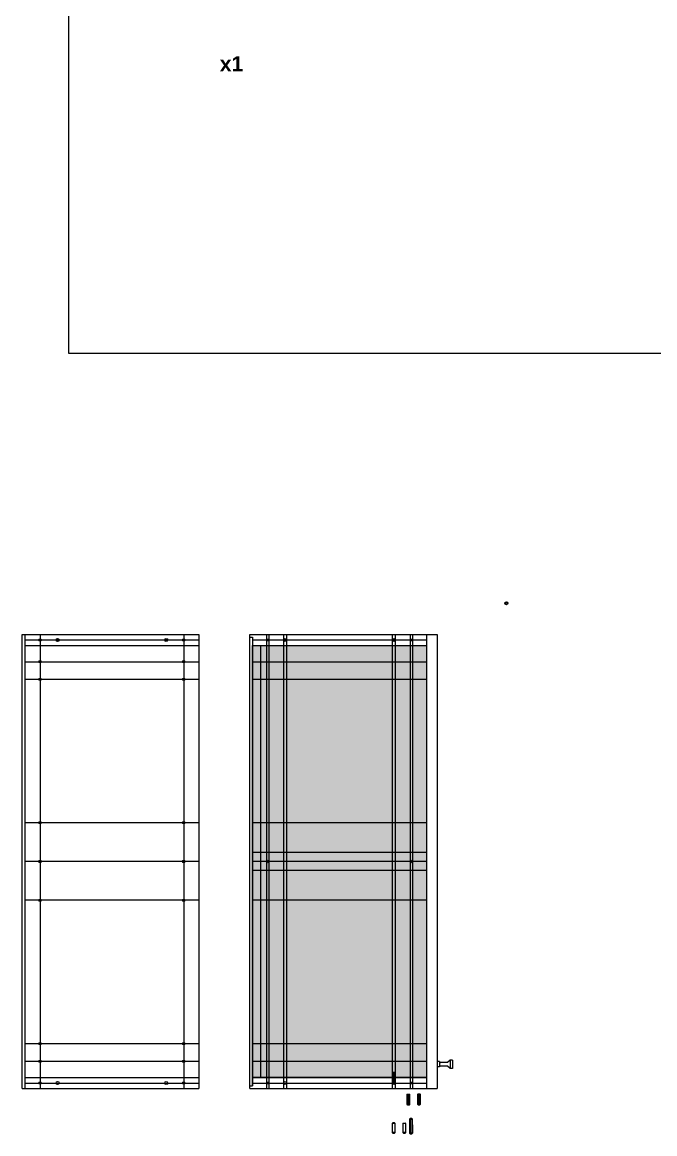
# Model space of a CAD drawing. Header units: centimetres. Extents: x -2268 to 4168, y -1681 to 1458.
# Drawn here: x -506.3 to -401.7, y 145.8 to 329.5 of the extents above; entities that cross this region are included whole.
import ezdxf

# ---------------------------------------------------------------- set-up
doc = ezdxf.new("R2010")
doc.units = ezdxf.units.CM
for name, color, linetype, lineweight in [('0_Num_Penna__7', 7, 'Continuous', 18), ('A-FURN_Num_Penna__252_Num_Penna__252_Num_Penna__3_Num_Penna__252_Num_Penna__252_Num_Penna__252_Num_Penna__252_Num_Penna__252_Num_Penna__252_Num_Penna__252_Num_Penna__252_Num_Penna__252_Num_Penna__252_Num_Penna__252_Num_Penna__2', 2, 'Continuous', 18), ('A-FURN_Num_Penna__252_Num_Penna__252_Num_Penna__3_Num_Penna__252_Num_Penna__252_Num_Penna__252_Num_Penna__252_Num_Penna__252_Num_Penna__252_Num_Penna__252_Num_Penna__252_Num_Penna__252_Num_Penna__252_Num_Penna__252_Num_Penna__23', 23, 'Continuous', 18), ('A-FURN_Num_Penna__252_Num_Penna__252_Num_Penna__3_Num_Penna__252_Num_Penna__252_Num_Penna__252_Num_Penna__252_Num_Penna__252_Num_Penna__252_Num_Penna__252_Num_Penna__252_Num_Penna__252_Num_Penna__252_Num_Penna__252_Num_Penna__3', 3, 'Continuous', 18), ('A-FURN_Num_Penna__252_Num_Penna__252_Num_Penna__3_Num_Penna__252_Num_Penna__252_Num_Penna__252_Num_Penna__252_Num_Penna__252_Num_Penna__252_Num_Penna__252_Num_Penna__252_Num_Penna__252_Num_Penna__252_Num_Penna__252_Num_Penna__5', 5, 'Continuous', 18), ('A-FURN_Num_Penna__252_Num_Penna__252_Num_Penna__3_Num_Penna__252_Num_Penna__252_Num_Penna__252_Num_Penna__252_Num_Penna__252_Num_Penna__252_Num_Penna__252_Num_Penna__252_Num_Penna__252_Num_Penna__3_Num_Penna__3_Num_Penna__3', 3, 'Continuous', 18), ('A-SECT-PATT_Num_Penna__6_Num_Penna__6_Num_Penna__6_Num_Penna__6_Num_Penna__6_Num_Penna__6_Num_Penna__6_Num_Penna__6_Num_Penna__6_Num_Penna__6_Num_Penna__6_Num_Penna__3_Num_Penna__3_Num_Penna__3', 3, 'Continuous', 18), ('A-SECT-PATT_Num_Penna__6_Num_Penna__6_Num_Penna__6_Num_Penna__6_Num_Penna__6_Num_Penna__6_Num_Penna__6_Num_Penna__6_Num_Penna__6_Num_Penna__6_Num_Penna__6_Num_Penna__6_Num_Penna__6_Num_Penna__6', 6, 'Continuous', 18), ('A-SECT-PATT_Num_Penna__6_Num_Penna__6_Num_Penna__6_Num_Penna__6_Num_Penna__6_Num_Penna__6_Num_Penna__6_Num_Penna__6_Num_Penna__6_Num_Penna__6_Num_Penna__6_Num_Penna__6_Num_Penna__6_Num_Penna__9', 9, 'Continuous', 18), ('filatura_Num_Penna__8', 8, 'Continuous', 18), ('PDF16_Geometry_Num_Penna__5_Num_Penna__5_Num_Penna__5_Num_Penna__5_Num_Penna__5_Num_Penna__5_Num_Penna__5_Num_Penna__5_Num_Penna__5_Num_Penna__5_Num_Penna__5_Num_Penna__5_Num_Penna__5_Num_Penna__5', 5, 'Continuous', 18), ('PDF16_Geometry_Num_Penna__6_Num_Penna__6_Num_Penna__6_Num_Penna__3_Num_Penna__3_Num_Penna__3_Num_Penna__3_Num_Penna__3_Num_Penna__9_Num_Penna__9_Num_Penna__9_Num_Penna__9_Num_Penna__9_Num_Penna__9', 9, 'Continuous', 18), ('PDF16_Geometry_Num_Penna__6_Num_Penna__6_Num_Penna__6_Num_Penna__6_Num_Penna__6_Num_Penna__6_Num_Penna__6_Num_Penna__6_Num_Penna__6_Num_Penna__6_Num_Penna__6_Num_Penna__6_Num_Penna__6_Num_Penna__6', 6, 'Continuous', 18), ('PDF22_Geometry_Num_Penna__1_Num_Penna__255_Num_Penna__3_Num_Penna__3_Num_Penna__3', 3, 'Continuous', 18), ('PDF22_Geometry_Num_Penna__1_Num_Penna__255_Num_Penna__3_Num_Penna__3_Num_Penna__6', 6, 'Continuous', 18), ('PDF22_Geometry_Num_Penna__1_Num_Penna__255_Num_Penna__5_Num_Penna__5_Num_Penna__5', 5, 'Continuous', 18), ('PDF22_Geometry_Num_Penna__7_Num_Penna__7_Num_Penna__6_Num_Penna__6_Num_Penna__6', 6, 'Continuous', 18), ('PDF2_Geometry_Num_Penna__7_Num_Penna__7_Num_Penna__7_Num_Penna__7_Num_Penna__7_Num_Penna__7_Num_Penna__7_Num_Penna__7', 7, 'Continuous', 18), ('VITE_Num_Penna__7', 7, 'Continuous', 18)]:
    doc.layers.add(name, color=color, linetype=linetype, lineweight=lineweight)
doc.styles.add('GENERATED_STYLE_2', font='Arial Bold.ttf')

msp = doc.modelspace()

# ---------------------------------------------------------------- hatches: boundary and pattern name
at = {"layer": 'A-FURN_Num_Penna__252_Num_Penna__252_Num_Penna__3_Num_Penna__252_Num_Penna__252_Num_Penna__252_Num_Penna__252_Num_Penna__252_Num_Penna__252_Num_Penna__252_Num_Penna__252_Num_Penna__252_Num_Penna__252_Num_Penna__252_Num_Penna__23', "linetype": 'Continuous', "lineweight": 0, "true_color": 0xbdafac}
msp.add_hatch(color=253, dxfattribs=at).paths.add_polyline_path([(-468.246, 226.5183), (-439.496, 226.5183), (-439.496, 155.1183), (-468.246, 155.1183)])

# ---------------------------------------------------------------- linework, layer by layer
at = {"layer": '0_Num_Penna__7', "color": 7, "linetype": 'Continuous', "lineweight": 18}
for p, q in [((-445.146, 155.9183), (-445.046, 156.0183)), ((-445.146, 154.3183), (-445.046, 154.2183)), ((-445.046, 156.0183), (-444.746, 156.0183)), ((-444.646, 155.9183), (-444.746, 156.0183)), ((-444.646, 154.3183), (-444.746, 154.2183)), ((-445.046, 154.2183), (-444.746, 154.2183)), ((-442.7044, 152.2941), (-442.6044, 152.3941)), ((-442.7044, 150.6941), (-442.6044, 150.5941)), ((-442.6044, 152.3941), (-442.3044, 152.3941)), ((-442.6044, 150.5941), (-442.3044, 150.5941)), ((-442.2044, 152.2941), (-442.3044, 152.3941)), ((-442.2044, 150.6941), (-442.3044, 150.5941)), ((-443.3992, 147.5087), (-443.2992, 147.6087)), ((-443.2992, 147.6087), (-442.9992, 147.6087)), ((-442.8992, 147.5087), (-442.9992, 147.6087)), ((-442.2767, 148.2317), (-442.1767, 148.3317)), ((-442.2767, 148.2317), (-442.2767, 145.9317)), ((-441.8767, 148.3317), (-442.1767, 148.3317)), ((-441.8767, 148.3317), (-441.7767, 148.2317)), ((-441.7767, 147.3317), (-441.7767, 148.2317)), ((-441.7767, 147.3317), (-441.7767, 145.9317)), ((-443.3992, 146.0337), (-443.2992, 145.9337)), ((-443.2992, 145.9337), (-442.9992, 145.9337)), ((-442.8992, 146.0337), (-442.9992, 145.9337)), ((-442.2767, 145.9317), (-442.1767, 145.8317)), ((-442.1767, 146.0317), (-442.1767, 146.3317)), ((-442.1767, 145.8317), (-441.8767, 145.8317)), ((-441.7767, 145.9317), (-441.8767, 145.8317))]:
    msp.add_line(p, q, dxfattribs=at)
at = {"layer": 'A-FURN_Num_Penna__252_Num_Penna__252_Num_Penna__3_Num_Penna__252_Num_Penna__252_Num_Penna__252_Num_Penna__252_Num_Penna__252_Num_Penna__252_Num_Penna__252_Num_Penna__252_Num_Penna__252_Num_Penna__252_Num_Penna__252_Num_Penna__2', "color": 2, "linetype": 'Continuous', "lineweight": 18, "flags": 128}
msp.add_lwpolyline([(-468.246, 226.5183), (-439.496, 226.5183), (-439.496, 155.1183), (-468.246, 155.1183)], close=True, dxfattribs=at)
at = {"layer": 'A-FURN_Num_Penna__252_Num_Penna__252_Num_Penna__3_Num_Penna__252_Num_Penna__252_Num_Penna__252_Num_Penna__252_Num_Penna__252_Num_Penna__252_Num_Penna__252_Num_Penna__252_Num_Penna__252_Num_Penna__252_Num_Penna__252_Num_Penna__3', "color": 3, "linetype": 'Continuous', "lineweight": 18}
for p, q in [((-445.046, 154.2183), (-444.746, 154.2183)), ((-442.6044, 150.5941), (-442.3044, 150.5941))]:
    msp.add_line(p, q, dxfattribs=at)
at = {"layer": 'A-FURN_Num_Penna__252_Num_Penna__252_Num_Penna__3_Num_Penna__252_Num_Penna__252_Num_Penna__252_Num_Penna__252_Num_Penna__252_Num_Penna__252_Num_Penna__252_Num_Penna__252_Num_Penna__252_Num_Penna__252_Num_Penna__252_Num_Penna__5', "color": 5, "linetype": 'Continuous', "lineweight": 18}
for centre, radius in [((-426.2706, 233.4839), 0.25), ((-426.2706, 233.4839), 0.15), ((-500.4532, 227.4183), 0.25), ((-482.5032, 227.4183), 0.25), ((-462.846, 227.4183), 0.25), ((-444.896, 227.4183), 0.25), ((-500.4532, 154.2183), 0.25), ((-482.5032, 154.2183), 0.25), ((-462.846, 154.2183), 0.25), ((-444.896, 154.2183), 0.25)]:
    msp.add_circle(centre, radius, dxfattribs=at)
at = {"layer": 'A-FURN_Num_Penna__252_Num_Penna__252_Num_Penna__3_Num_Penna__252_Num_Penna__252_Num_Penna__252_Num_Penna__252_Num_Penna__252_Num_Penna__252_Num_Penna__252_Num_Penna__252_Num_Penna__252_Num_Penna__3_Num_Penna__3_Num_Penna__3', "color": 3, "linetype": 'Continuous', "lineweight": 18}
for p, q in [((-498.6033, 274.7208), (-498.6033, 619.9517)), ((-94.3024, 274.7208), (-498.6033, 274.7208))]:
    msp.add_line(p, q, dxfattribs=at)
at = {"layer": 'A-SECT-PATT_Num_Penna__6_Num_Penna__6_Num_Penna__6_Num_Penna__6_Num_Penna__6_Num_Penna__6_Num_Penna__6_Num_Penna__6_Num_Penna__6_Num_Penna__6_Num_Penna__6_Num_Penna__3_Num_Penna__3_Num_Penna__3', "color": 3, "linetype": 'Continuous', "lineweight": 18}
for p, q in [((-503.3532, 228.3183), (-503.3532, 153.3183)), ((-479.6032, 228.3183), (-479.6032, 153.3183)), ((-465.946, 228.3183), (-465.946, 153.3183)), ((-465.546, 228.3183), (-465.546, 153.3183)), ((-463.096, 228.3183), (-463.096, 153.3183)), ((-462.596, 228.3183), (-462.596, 153.3183)), ((-445.146, 228.3183), (-445.146, 153.3183)), ((-444.646, 228.3183), (-444.646, 153.3183)), ((-442.196, 228.3183), (-442.196, 153.3183)), ((-441.796, 228.3183), (-441.796, 153.3183))]:
    msp.add_line(p, q, dxfattribs=at)
at = {"layer": 'A-SECT-PATT_Num_Penna__6_Num_Penna__6_Num_Penna__6_Num_Penna__6_Num_Penna__6_Num_Penna__6_Num_Penna__6_Num_Penna__6_Num_Penna__6_Num_Penna__6_Num_Penna__6_Num_Penna__6_Num_Penna__6_Num_Penna__6', "color": 6, "linetype": 'Continuous', "lineweight": 18}
for p, q in [((-505.8532, 228.3183), (-505.8532, 153.3183)), ((-468.246, 227.8683), (-468.246, 153.7683))]:
    msp.add_line(p, q, dxfattribs=at)
at = {"layer": 'A-SECT-PATT_Num_Penna__6_Num_Penna__6_Num_Penna__6_Num_Penna__6_Num_Penna__6_Num_Penna__6_Num_Penna__6_Num_Penna__6_Num_Penna__6_Num_Penna__6_Num_Penna__6_Num_Penna__6_Num_Penna__6_Num_Penna__9', "color": 9, "linetype": 'Continuous', "lineweight": 18}
msp.add_line((-466.896, 226.5183), (-466.896, 155.1183), dxfattribs=at)
at = {"layer": 'filatura_Num_Penna__8', "color": 8, "linetype": 'Continuous', "lineweight": 18}
for p, q in [((-442.2767, 148.2317), (-441.7767, 148.2317)), ((-442.1767, 148.3317), (-442.1767, 145.8317)), ((-441.8767, 148.3317), (-441.8767, 145.8317)), ((-441.7767, 145.9317), (-442.2767, 145.9317))]:
    msp.add_line(p, q, dxfattribs=at)
at = {"layer": 'PDF16_Geometry_Num_Penna__5_Num_Penna__5_Num_Penna__5_Num_Penna__5_Num_Penna__5_Num_Penna__5_Num_Penna__5_Num_Penna__5_Num_Penna__5_Num_Penna__5_Num_Penna__5_Num_Penna__5_Num_Penna__5_Num_Penna__5', "color": 5, "linetype": 'Continuous', "lineweight": 18}
for p, q in [((-435.5871, 158.0183), (-436.0231, 157.6176)), ((-435.196, 158.0183), (-435.5871, 158.0183)), ((-435.5871, 158.0183), (-435.5871, 156.6183)), ((-435.196, 158.0183), (-435.196, 156.6183)), ((-437.3305, 157.7661), (-437.696, 157.7661)), ((-437.696, 157.7661), (-437.696, 156.8705)), ((-437.3305, 156.8705), (-437.696, 156.8705)), ((-437.3305, 157.7661), (-437.3305, 156.8705)), ((-436.0231, 157.6176), (-437.1821, 157.6176)), ((-436.0231, 157.0189), (-437.1821, 157.0189)), ((-435.5871, 156.6183), (-436.0231, 157.0189)), ((-435.196, 156.6183), (-435.5871, 156.6183))]:
    msp.add_line(p, q, dxfattribs=at)
for centre, start, end in [((-437.1821, 157.7661), 180, 270), ((-437.1821, 156.8705), 90, 180)]:
    msp.add_arc(centre, 0.1485, start, end, dxfattribs=at)
at = {"layer": 'PDF16_Geometry_Num_Penna__6_Num_Penna__6_Num_Penna__6_Num_Penna__3_Num_Penna__3_Num_Penna__3_Num_Penna__3_Num_Penna__3_Num_Penna__9_Num_Penna__9_Num_Penna__9_Num_Penna__9_Num_Penna__9_Num_Penna__9', "color": 9, "linetype": 'Continuous', "lineweight": 18}
for p, q in [((-505.8532, 227.4183), (-477.1032, 227.4183)), ((-505.8532, 226.5183), (-477.1032, 226.5183)), ((-468.246, 227.4183), (-439.496, 227.4183)), ((-505.8532, 223.8183), (-477.1032, 223.8183)), ((-468.246, 223.8183), (-439.496, 223.8183)), ((-505.8532, 220.9183), (-477.1032, 220.9183)), ((-468.246, 220.9183), (-439.496, 220.9183)), ((-505.8532, 160.7183), (-477.1032, 160.7183)), ((-468.246, 160.7183), (-439.496, 160.7183)), ((-505.8532, 157.8183), (-477.1032, 157.8183)), ((-468.246, 157.8183), (-439.496, 157.8183)), ((-505.8532, 155.1183), (-477.1032, 155.1183)), ((-505.8532, 154.2183), (-477.1032, 154.2183)), ((-468.246, 154.2183), (-439.496, 154.2183))]:
    msp.add_line(p, q, dxfattribs=at)
at = {"layer": 'PDF16_Geometry_Num_Penna__6_Num_Penna__6_Num_Penna__6_Num_Penna__6_Num_Penna__6_Num_Penna__6_Num_Penna__6_Num_Penna__6_Num_Penna__6_Num_Penna__6_Num_Penna__6_Num_Penna__6_Num_Penna__6_Num_Penna__6', "color": 6, "linetype": 'Continuous', "lineweight": 18}
for p, q in [((-506.3032, 153.3183), (-506.3032, 228.3183)), ((-506.3032, 228.3183), (-477.1032, 228.3183)), ((-477.1032, 228.3183), (-477.1032, 153.3183)), ((-468.696, 153.7683), (-468.696, 228.3183)), ((-468.696, 228.3183), (-437.696, 228.3183)), ((-468.696, 227.8683), (-468.696, 228.3183)), ((-468.696, 227.8683), (-468.246, 227.8683)), ((-439.496, 228.3183), (-439.496, 153.3183)), ((-437.696, 228.3183), (-437.696, 153.3183)), ((-468.246, 226.5183), (-439.496, 226.5183)), ((-468.246, 155.1183), (-439.496, 155.1183)), ((-468.246, 153.7683), (-468.246, 155.1183)), ((-506.3032, 153.3183), (-477.1032, 153.3183)), ((-468.696, 153.3183), (-468.696, 153.7683)), ((-468.696, 153.7683), (-468.246, 153.7683)), ((-468.696, 153.3183), (-437.696, 153.3183))]:
    msp.add_line(p, q, dxfattribs=at)
at = {"layer": 'PDF22_Geometry_Num_Penna__1_Num_Penna__255_Num_Penna__3_Num_Penna__3_Num_Penna__3', "color": 3, "linetype": 'Continuous', "lineweight": 18}
for p, q in [((-477.1032, 197.2183), (-505.8532, 197.2183)), ((-439.496, 197.2183), (-468.246, 197.2183)), ((-477.1032, 190.8183), (-505.8532, 190.8183)), ((-439.496, 190.8183), (-468.246, 190.8183)), ((-477.1032, 184.4183), (-505.8532, 184.4183)), ((-439.496, 184.4183), (-468.246, 184.4183))]:
    msp.add_line(p, q, dxfattribs=at)
at = {"layer": 'PDF22_Geometry_Num_Penna__1_Num_Penna__255_Num_Penna__3_Num_Penna__3_Num_Penna__6', "color": 6, "linetype": 'Continuous', "lineweight": 18}
for p, q in [((-439.496, 192.3183), (-468.246, 192.3183)), ((-439.496, 189.3183), (-468.246, 189.3183))]:
    msp.add_line(p, q, dxfattribs=at)
at = {"layer": 'PDF22_Geometry_Num_Penna__1_Num_Penna__255_Num_Penna__5_Num_Penna__5_Num_Penna__5', "color": 5, "linetype": 'Continuous', "lineweight": 18}
for centre in [(-503.3532, 227.4183), (-479.6032, 227.4183), (-465.746, 227.4183), (-441.996, 227.4183), (-503.3532, 223.8183), (-479.6032, 223.8183), (-503.3532, 220.9183), (-479.6032, 220.9183), (-503.3532, 197.2183), (-479.6032, 197.2183), (-503.3532, 190.8183), (-479.6032, 190.8183), (-465.746, 190.8183), (-441.996, 190.8183), (-503.3532, 184.4183), (-479.6032, 184.4183), (-503.3532, 160.7183), (-479.6032, 160.7183), (-503.3532, 157.8183), (-479.6032, 157.8183), (-503.3532, 154.2183), (-479.6032, 154.2183), (-465.746, 154.2183), (-441.996, 154.2183)]:
    msp.add_circle(centre, 0.2, dxfattribs=at)
at = {"layer": 'PDF2_Geometry_Num_Penna__7_Num_Penna__7_Num_Penna__7_Num_Penna__7_Num_Penna__7_Num_Penna__7_Num_Penna__7_Num_Penna__7', "color": 7, "linetype": 'Continuous', "lineweight": 18, "flags": 128}
for points in [[(-445.146, 155.9183), (-445.146, 154.3183)], [(-445.072, 155.9183), (-445.072, 154.3183)], [(-444.9839, 155.9183), (-444.9839, 154.3183)], [(-444.8956, 155.9183), (-444.8956, 154.3183)], [(-444.8075, 155.9183), (-444.8075, 154.3183)], [(-444.7193, 155.9183), (-444.7193, 154.3183)], [(-444.646, 154.3183), (-444.646, 155.9183)], [(-442.7044, 152.2941), (-442.7044, 150.6941)], [(-442.6304, 152.2941), (-442.6304, 150.6941)], [(-442.5423, 152.2941), (-442.5423, 150.6941)], [(-442.454, 152.2941), (-442.454, 150.6941)], [(-442.3658, 152.2941), (-442.3658, 150.6941)], [(-442.2777, 152.2941), (-442.2777, 150.6941)], [(-442.2044, 150.6941), (-442.2044, 152.2941)], [(-440.9691, 152.2941), (-440.9691, 150.7191)], [(-440.8952, 152.2941), (-440.8952, 150.7191)], [(-440.807, 152.2941), (-440.807, 150.7191)], [(-440.7188, 152.2941), (-440.7188, 150.7191)], [(-440.6306, 152.2941), (-440.6306, 150.7191)], [(-440.5424, 152.2941), (-440.5424, 150.7191)], [(-440.4691, 150.7191), (-440.4691, 152.2941)]]:
    msp.add_lwpolyline(points, dxfattribs=at)
at = {"layer": 'VITE_Num_Penna__7', "color": 7, "linetype": 'Continuous', "lineweight": 18}
for p, q in [((-440.9691, 152.2941), (-440.8441, 152.4191)), ((-440.9691, 150.7191), (-440.8441, 150.5941)), ((-440.5941, 152.4191), (-440.4691, 152.2941)), ((-440.5941, 150.5941), (-440.4691, 150.7191)), ((-445.1474, 147.5087), (-445.0224, 147.6337)), ((-444.6474, 147.5087), (-444.7724, 147.6337)), ((-445.1474, 146.0337), (-445.0224, 145.9087)), ((-444.7724, 145.9087), (-444.6474, 146.0337))]:
    msp.add_line(p, q, dxfattribs=at)
at = {"layer": 'VITE_Num_Penna__7', "color": 7, "linetype": 'Continuous', "lineweight": 18, "flags": 128}
for points in [[(-444.646, 155.9183), (-445.146, 155.9183)], [(-444.646, 154.3183), (-445.146, 154.3183)], [(-442.2044, 152.2941), (-442.7044, 152.2941)], [(-442.2044, 150.6941), (-442.7044, 150.6941)], [(-440.4691, 152.2941), (-440.9691, 152.2941)], [(-440.4691, 150.7191), (-440.9691, 150.7191)], [(-440.8441, 152.4191), (-440.5941, 152.4191)], [(-440.8441, 150.5941), (-440.5941, 150.5941)], [(-444.7724, 147.6337), (-445.0224, 147.6337)], [(-444.6474, 146.0337), (-445.1474, 146.0337)], [(-445.0224, 145.9087), (-444.7724, 145.9087)], [(-442.8992, 146.0337), (-443.3992, 146.0337)]]:
    msp.add_lwpolyline(points, dxfattribs=at)
for points in [[(-445.1474, 146.0337), (-444.6474, 146.0337), (-444.6474, 147.5087), (-445.1474, 147.5087)], [(-443.3992, 146.0337), (-442.8992, 146.0337), (-442.8992, 147.5087), (-443.3992, 147.5087)]]:
    msp.add_lwpolyline(points, close=True, dxfattribs=at)

# ---------------------------------------------------------------- texts
at = {"layer": 'PDF22_Geometry_Num_Penna__7_Num_Penna__7_Num_Penna__6_Num_Penna__6_Num_Penna__6', "color": 6, "linetype": 'Continuous', "lineweight": 18, "insert": (-471.7076, 323.8553), "char_height": 2.5, "attachment_point": 2, "style": 'GENERATED_STYLE_2'}
msp.add_mtext('\\A1;x1', dxfattribs=at)

doc.saveas('drawing.dxf')
